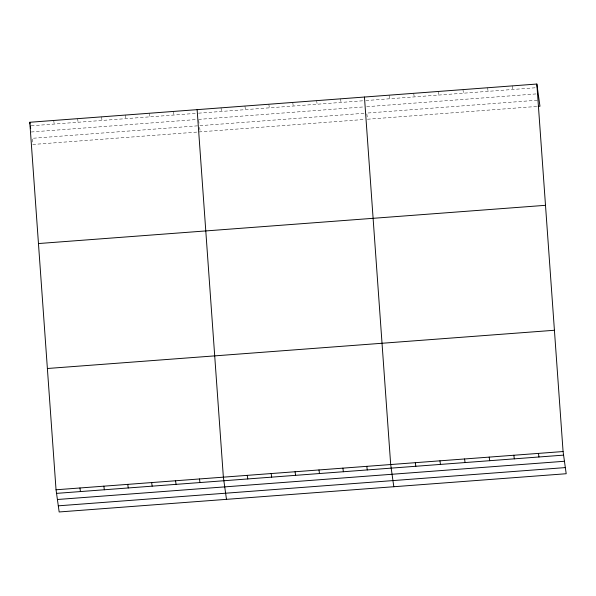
<?xml version="1.0" encoding="UTF-8"?>
<svg xmlns="http://www.w3.org/2000/svg" width="596" height="596" viewBox="0 0 596 596"><rect width="100%" height="100%" fill="white"/><g stroke="black" fill="none" stroke-linecap="round" stroke-linejoin="round"><path stroke-width="0.45" stroke-dasharray="2.98 2.23" d="M31.223 125.793L195.786 113.382M198.55 113.173L363.113 100.769M365.862 100.56L535.521 87.761M31.171 131.999L196.65 119.52M198.49 119.386L363.977 106.9M366.726 106.699L538.21 93.766M197.544 125.845L32.057 138.324L32.922 144.463L364.804 119.431M363.947 113.3L199.377 125.704L200.241 131.843M537.272 100.225L366.704 113.091L367.568 119.222L537.227 106.431M512.217 85.891L512.716 89.482M487.588 87.754L488.094 91.344M462.958 89.609L463.464 93.2M438.328 91.464L438.835 95.055M413.706 93.319L414.205 96.91M389.076 95.181L389.583 98.772M340.547 98.839L341.046 102.43M316.64 100.642L317.147 104.233M292.74 102.445L293.239 106.036M268.833 104.248L269.34 107.839M244.934 106.051L245.433 109.642M221.027 107.854L221.533 111.445M198.617 120.288L199.124 123.901M173.22 111.459L173.727 115.05M149.32 113.262L149.82 116.853M125.413 115.065L125.92 118.656M101.514 116.868L102.013 120.459M77.607 118.671L78.113 122.254M53.707 120.466L54.206 124.057"/><path stroke-width="0.89" d="M536.84 84.036L563.078 451.537L566.2 473.731L59.16 511.964L56.039 489.778L29.8 122.269L536.84 84.036L539.961 106.222L538.136 106.364M38.457 243.548L545.504 205.315M47.382 368.499L554.422 330.266M56.039 489.778L563.078 451.537M56.546 493.369L563.585 455.128M57.41 499.5L564.449 461.267M58.296 505.825L565.336 467.592M538.456 453.4L538.955 456.983M513.827 455.255L514.333 458.845M489.197 457.11L489.703 460.701M464.567 458.965L465.074 462.556M439.945 460.827L440.444 464.418M415.315 462.682L415.822 466.273M393.807 486.731L390.685 464.537L364.447 97.036M366.786 466.34L367.285 469.931M342.879 468.143L343.385 471.734M318.979 469.946L319.478 473.537M295.072 471.749L295.579 475.34M271.173 473.552L271.672 477.143M247.265 475.355L247.772 478.946M226.48 499.344L223.366 477.158L197.127 109.657M199.459 478.96L199.965 482.551M175.559 480.763L176.058 484.354M151.652 482.566L152.159 486.157M127.753 484.369L128.252 487.96M103.846 486.172L104.352 489.763M29.8 122.269L30.053 124.065M30.307 125.86L30.672 128.49M79.946 487.975L80.445 491.566"/></g></svg>
